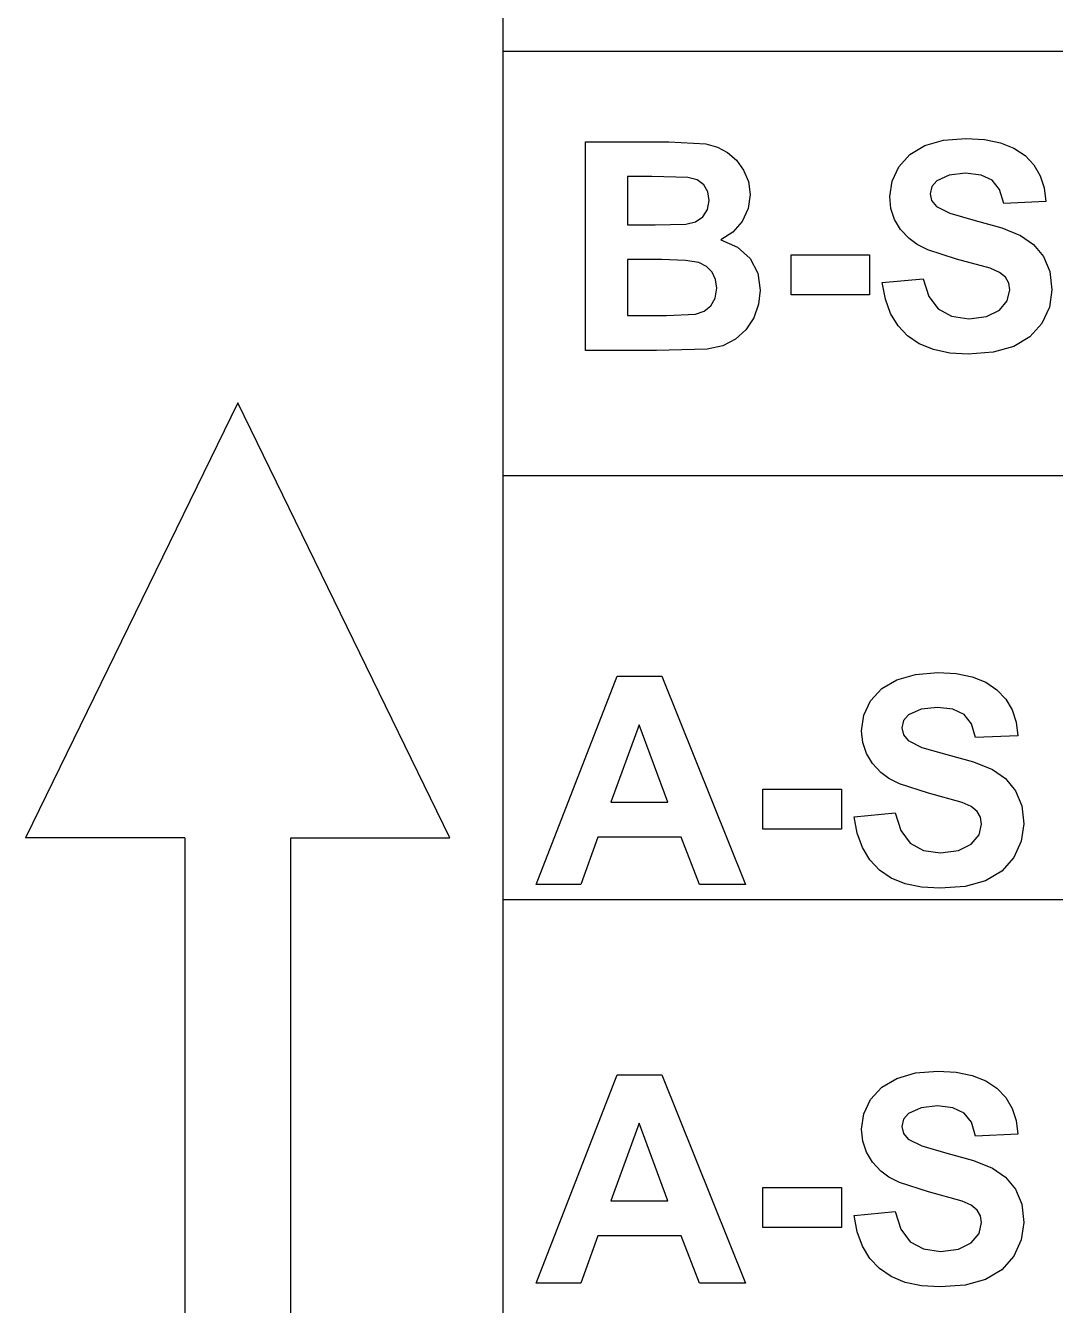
# Model space of a CAD drawing. Header units: metres. Extents: x 298 to 6408, y -126 to 1371.
# Drawn here: x 3878.3 to 4072.4, y 732.8 to 974.1 of the extents above; entities that cross this region are included whole.
import ezdxf

# ---------------------------------------------------------------- set-up
doc = ezdxf.new("R2010")
doc.units = ezdxf.units.M

msp = doc.modelspace()

# ---------------------------------------------------------------- linework, layer by layer
at = {"layer": 'A-Side-Brace'}
for p, q in [((4046.07, 851.76), (4050.27, 852.11)), ((4050.27, 852.11), (4053.75, 851.9)), ((3974.54, 812.11), (3989.86, 851.43)), ((3989.86, 851.43), (3998.25, 851.43)), ((3998.25, 851.43), (4014, 812.11)), ((4039.7, 849.06), (4042.53, 850.74)), ((4042.53, 850.74), (4046.07, 851.76)), ((4053.75, 851.9), (4056.76, 851.29)), ((4056.76, 851.29), (4059.32, 850.28)), ((4059.32, 850.28), (4061.42, 848.86)), ((4037.62, 846.75), (4039.7, 849.06)), ((4061.42, 848.86), (4063.07, 847.1)), ((4036.35, 844.04), (4037.62, 846.75)), ((4047.11, 845.18), (4044.77, 844.11)), ((4050.19, 845.53), (4047.11, 845.18)), ((4053.13, 845.2), (4050.19, 845.53)), ((4055.22, 844.2), (4053.13, 845.2)), ((4063.07, 847.1), (4064.27, 845.07)), ((4064.27, 845.07), (4065.03, 842.77)), ((4035.92, 841.13), (4036.35, 844.04)), ((4043.83, 843.04), (4043.51, 841.67)), ((4044.77, 844.11), (4043.83, 843.04)), ((4056.61, 842.45), (4055.22, 844.2)), ((4057.41, 839.84), (4056.61, 842.45)), ((4065.03, 842.77), (4065.35, 840.19)), ((3993.96, 842.26), (3988.65, 827.67)), ((3999.38, 827.67), (3993.96, 842.26)), ((4036.15, 838.89), (4035.92, 841.13)), ((4043.51, 841.67), (4043.81, 840.37)), ((4043.81, 840.37), (4044.69, 839.28)), ((4065.35, 840.19), (4057.41, 839.84)), ((4036.83, 836.82), (4036.15, 838.89)), ((4044.69, 839.28), (4047.27, 837.99)), ((4047.27, 837.99), (4051.99, 836.65)), ((4037.96, 834.93), (4036.83, 836.82)), ((4051.99, 836.65), (4057.03, 835.26)), ((4057.03, 835.26), (4060.56, 833.82)), ((4039.54, 833.22), (4037.96, 834.93)), ((4041.07, 832.11), (4039.54, 833.22)), ((4060.56, 833.82), (4063.04, 832.09)), ((4043.07, 831.09), (4041.07, 832.11)), ((4048.5, 829.33), (4043.07, 831.09)), ((4063.04, 832.09), (4064.91, 829.82)), ((4017.3, 822.59), (4017.3, 830.13)), ((4017.3, 830.13), (4032.11, 830.13)), ((4032.11, 830.13), (4032.11, 822.59)), ((4054.86, 827.61), (4048.5, 829.33)), ((4064.91, 829.82), (4066.09, 826.99)), ((3988.65, 827.67), (3999.38, 827.67)), ((4034.5, 824.9), (4042.23, 825.65)), ((4042.23, 825.65), (4043.28, 822.28)), ((4056.59, 826.82), (4054.86, 827.61)), ((4057.72, 825.91), (4056.59, 826.82)), ((4058.33, 824.82), (4057.72, 825.91)), ((4066.09, 826.99), (4066.48, 823.56)), ((4035.09, 821.8), (4034.5, 824.9)), ((4058.05, 821.5), (4058.54, 823.53)), ((4058.54, 823.53), (4058.33, 824.82)), ((4066.48, 823.56), (4066.01, 820.29)), ((3986.21, 821.04), (3982.96, 812.11)), ((4001.93, 821.04), (3986.21, 821.04)), ((4005.36, 812.11), (4001.93, 821.04)), ((4032.11, 822.59), (4017.3, 822.59)), ((4036.08, 819.09), (4035.09, 821.8)), ((4043.28, 822.28), (4045.06, 819.94)), ((4056.59, 819.74), (4058.05, 821.5)), ((4037.48, 816.78), (4036.08, 819.09)), ((4045.06, 819.94), (4047.56, 818.57)), ((4047.56, 818.57), (4050.81, 818.11)), ((4050.81, 818.11), (4054.17, 818.52)), ((4054.17, 818.52), (4056.59, 819.74)), ((4066.01, 820.29), (4064.6, 817.23)), ((4039.27, 814.86), (4037.48, 816.78)), ((4064.6, 817.23), (4062.33, 814.66)), ((4041.49, 813.35), (4039.27, 814.86)), ((4044.14, 812.27), (4041.49, 813.35)), ((4062.33, 814.66), (4059.29, 812.84)), ((3982.96, 812.11), (3974.54, 812.11)), ((4014, 812.11), (4005.36, 812.11)), ((4047.22, 811.62), (4044.14, 812.27)), ((4050.73, 811.41), (4047.22, 811.62)), ((4055.43, 811.77), (4050.73, 811.41)), ((4059.29, 812.84), (4055.43, 811.77)), ((3974.54, 736.94), (3989.86, 776.26)), ((3989.86, 776.26), (3998.25, 776.26)), ((3998.25, 776.26), (4014, 736.94)), ((4039.7, 773.89), (4042.53, 775.57)), ((4042.53, 775.57), (4046.07, 776.59)), ((4046.07, 776.59), (4050.27, 776.94)), ((4050.27, 776.94), (4053.75, 776.73)), ((4053.75, 776.73), (4056.76, 776.12)), ((4056.76, 776.12), (4059.32, 775.11)), ((4059.32, 775.11), (4061.42, 773.69)), ((4037.62, 771.58), (4039.7, 773.89)), ((4061.42, 773.69), (4063.07, 771.93)), ((4036.35, 768.87), (4037.62, 771.58)), ((4047.11, 770.01), (4044.77, 768.94)), ((4050.19, 770.36), (4047.11, 770.01)), ((4053.13, 770.03), (4050.19, 770.36)), ((4055.22, 769.03), (4053.13, 770.03)), ((4063.07, 771.93), (4064.27, 769.9)), ((4064.27, 769.9), (4065.03, 767.6)), ((4035.92, 765.96), (4036.35, 768.87)), ((4043.83, 767.87), (4043.51, 766.5)), ((4044.77, 768.94), (4043.83, 767.87)), ((4056.61, 767.28), (4055.22, 769.03)), ((4065.03, 767.6), (4065.35, 765.02)), ((3993.96, 767.09), (3988.65, 752.5)), ((3999.38, 752.5), (3993.96, 767.09)), ((4036.15, 763.72), (4035.92, 765.96)), ((4043.51, 766.5), (4043.81, 765.2)), ((4043.81, 765.2), (4044.69, 764.11)), ((4057.41, 764.67), (4056.61, 767.28)), ((4036.83, 761.65), (4036.15, 763.72)), ((4044.69, 764.11), (4047.27, 762.82)), ((4047.27, 762.82), (4051.99, 761.48)), ((4065.35, 765.02), (4057.41, 764.67)), ((4037.96, 759.76), (4036.83, 761.65)), ((4051.99, 761.48), (4057.03, 760.09)), ((4039.54, 758.05), (4037.96, 759.76)), ((4041.07, 756.94), (4039.54, 758.05)), ((4057.03, 760.09), (4060.56, 758.65)), ((4060.56, 758.65), (4063.04, 756.92)), ((4043.07, 755.92), (4041.07, 756.94)), ((4048.5, 754.16), (4043.07, 755.92)), ((4063.04, 756.92), (4064.91, 754.65)), ((4017.3, 747.42), (4017.3, 754.96)), ((4017.3, 754.96), (4032.11, 754.96)), ((4032.11, 754.96), (4032.11, 747.42)), ((4054.86, 752.44), (4048.5, 754.16)), ((4064.91, 754.65), (4066.09, 751.82)), ((3988.65, 752.5), (3999.38, 752.5)), ((4056.59, 751.65), (4054.86, 752.44)), ((4057.72, 750.74), (4056.59, 751.65)), ((4058.33, 749.65), (4057.72, 750.74)), ((4066.09, 751.82), (4066.48, 748.39)), ((4034.5, 749.73), (4042.23, 750.48)), ((4035.09, 746.63), (4034.5, 749.73)), ((4042.23, 750.48), (4043.28, 747.11)), ((4058.05, 746.33), (4058.54, 748.36)), ((4058.54, 748.36), (4058.33, 749.65)), ((4066.48, 748.39), (4066.01, 745.12)), ((3986.21, 745.87), (3982.96, 736.94)), ((4001.93, 745.87), (3986.21, 745.87)), ((4005.36, 736.94), (4001.93, 745.87)), ((4032.11, 747.42), (4017.3, 747.42)), ((4036.08, 743.92), (4035.09, 746.63)), ((4043.28, 747.11), (4045.06, 744.77)), ((4056.59, 744.57), (4058.05, 746.33)), ((4037.48, 741.61), (4036.08, 743.92)), ((4045.06, 744.77), (4047.56, 743.4)), ((4047.56, 743.4), (4050.81, 742.94)), ((4050.81, 742.94), (4054.17, 743.35)), ((4054.17, 743.35), (4056.59, 744.57)), ((4066.01, 745.12), (4064.6, 742.06)), ((4039.27, 739.69), (4037.48, 741.61)), ((4064.6, 742.06), (4062.33, 739.49)), ((4041.49, 738.18), (4039.27, 739.69)), ((4062.33, 739.49), (4059.29, 737.67)), ((3982.96, 736.94), (3974.54, 736.94)), ((4014, 736.94), (4005.36, 736.94)), ((4044.14, 737.1), (4041.49, 738.18)), ((4047.22, 736.45), (4044.14, 737.1)), ((4050.73, 736.24), (4047.22, 736.45)), ((4055.43, 736.6), (4050.73, 736.24)), ((4059.29, 737.67), (4055.43, 736.6))]:
    msp.add_line(p, q, dxfattribs=at)
at = {"layer": 'B-Shelf-Brace'}
for p, q in [((3983.87, 952.15), (3999.59, 952.15)), ((3983.87, 912.83), (3983.87, 952.15)), ((3999.59, 952.15), (4006.55, 951.77)), ((4006.55, 951.77), (4008.72, 951.17)), ((4008.72, 951.17), (4010.66, 950.14)), ((4045.01, 949.78), (4047.84, 951.46)), ((4047.84, 951.46), (4051.38, 952.48)), ((4051.38, 952.48), (4055.58, 952.83)), ((4055.58, 952.83), (4059.05, 952.62)), ((4059.05, 952.62), (4062.07, 952.01)), ((4062.07, 952.01), (4064.63, 951)), ((4064.63, 951), (4066.73, 949.58)), ((4010.66, 950.14), (4012.32, 948.7)), ((4012.32, 948.7), (4013.67, 946.86)), ((4042.93, 947.47), (4045.01, 949.78)), ((4066.73, 949.58), (4068.37, 947.82)), ((4013.67, 946.86), (4014.58, 944.68)), ((4041.65, 944.76), (4042.93, 947.47)), ((4055.5, 946.25), (4052.41, 945.9)), ((4058.43, 945.92), (4055.5, 946.25)), ((4068.37, 947.82), (4069.58, 945.79)), ((3991.81, 945.61), (3991.81, 936.51)), ((3996.37, 945.61), (3991.81, 945.61)), ((4003.16, 945.47), (3996.37, 945.61)), ((4004.9, 945.01), (4003.16, 945.47)), ((4006.15, 944.09), (4004.9, 945.01)), ((4006.9, 942.78), (4006.15, 944.09)), ((4014.58, 944.68), (4014.88, 942.26)), ((4041.23, 941.85), (4041.65, 944.76)), ((4049.13, 943.76), (4048.82, 942.39)), ((4050.08, 944.83), (4049.13, 943.76)), ((4052.41, 945.9), (4050.08, 944.83)), ((4060.53, 944.92), (4058.43, 945.92)), ((4061.91, 943.17), (4060.53, 944.92)), ((4069.58, 945.79), (4070.34, 943.49)), ((4007.15, 941.13), (4006.9, 942.78)), ((4014.88, 942.26), (4014.51, 939.61)), ((4041.45, 939.61), (4041.23, 941.85)), ((4048.82, 942.39), (4049.11, 941.09)), ((4062.71, 940.56), (4061.91, 943.17)), ((4070.34, 943.49), (4070.66, 940.91)), ((4005.99, 938.06), (4006.86, 939.41)), ((4006.86, 939.41), (4007.15, 941.13)), ((4014.51, 939.61), (4013.39, 937.18)), ((4042.13, 937.54), (4041.45, 939.61)), ((4049.11, 941.09), (4050, 940)), ((4050, 940), (4052.57, 938.71)), ((4070.66, 940.91), (4062.71, 940.56)), ((3991.81, 936.51), (3997.01, 936.51)), ((3997.01, 936.51), (4002.78, 936.65)), ((4002.78, 936.65), (4004.6, 937.12)), ((4004.6, 937.12), (4005.99, 938.06)), ((4013.39, 937.18), (4011.64, 935.17)), ((4043.26, 935.65), (4042.13, 937.54)), ((4052.57, 938.71), (4057.3, 937.37)), ((4057.3, 937.37), (4062.34, 935.98)), ((4011.64, 935.17), (4009.35, 933.72)), ((4044.85, 933.94), (4043.26, 935.65)), ((4062.34, 935.98), (4065.87, 934.54)), ((4065.87, 934.54), (4068.34, 932.81)), ((4009.35, 933.72), (4012.53, 932.31)), ((4012.53, 932.31), (4014.88, 930.16)), ((4046.37, 932.83), (4044.85, 933.94)), ((4048.38, 931.81), (4046.37, 932.83)), ((4053.81, 930.05), (4048.38, 931.81)), ((4068.34, 932.81), (4070.21, 930.54)), ((3991.81, 929.97), (3991.81, 919.45)), ((3998.22, 929.97), (3991.81, 929.97)), ((4002.69, 929.83), (3998.22, 929.97)), ((4005.26, 929.4), (4002.69, 929.83)), ((4006.7, 928.67), (4005.26, 929.4)), ((4014.88, 930.16), (4016.33, 927.41)), ((4022.61, 923.31), (4022.61, 930.85)), ((4022.61, 930.85), (4037.42, 930.85)), ((4037.42, 930.85), (4037.42, 923.31)), ((4060.17, 928.33), (4053.81, 930.05)), ((4070.21, 930.54), (4071.39, 927.71)), ((4007.75, 927.61), (4006.7, 928.67)), ((4008.39, 926.24), (4007.75, 927.61)), ((4016.33, 927.41), (4016.81, 924.23)), ((4061.9, 927.54), (4060.17, 928.33)), ((4063.02, 926.63), (4061.9, 927.54)), ((4071.39, 927.71), (4071.78, 924.28)), ((4008.33, 922.72), (4008.6, 924.6)), ((4008.6, 924.6), (4008.39, 926.24)), ((4039.8, 925.62), (4047.53, 926.37)), ((4040.39, 922.52), (4039.8, 925.62)), ((4047.53, 926.37), (4048.59, 923)), ((4063.64, 925.54), (4063.02, 926.63)), ((4063.84, 924.25), (4063.64, 925.54)), ((4007.49, 921.26), (4008.33, 922.72)), ((4016.81, 924.23), (4016.5, 921.58)), ((4037.42, 923.31), (4022.61, 923.31)), ((4041.39, 919.81), (4040.39, 922.52)), ((4048.59, 923), (4050.36, 920.66)), ((4061.9, 920.46), (4063.36, 922.22)), ((4063.36, 922.22), (4063.84, 924.25)), ((4071.78, 924.28), (4071.31, 921.01)), ((3999.16, 919.45), (4004.61, 919.69)), ((4004.61, 919.69), (4006.21, 920.25)), ((4006.21, 920.25), (4007.49, 921.26)), ((4016.5, 921.58), (4015.57, 919.01)), ((4042.78, 917.5), (4041.39, 919.81)), ((4050.36, 920.66), (4052.87, 919.29)), ((4059.48, 919.24), (4061.9, 920.46)), ((4071.31, 921.01), (4069.9, 917.95)), ((3991.81, 919.45), (3999.16, 919.45)), ((4015.57, 919.01), (4014.09, 916.73)), ((4044.58, 915.57), (4042.78, 917.5)), ((4052.87, 919.29), (4056.12, 918.83)), ((4056.12, 918.83), (4059.48, 919.24)), ((4069.9, 917.95), (4067.64, 915.38)), ((4012.16, 914.96), (4009.75, 913.73)), ((4014.09, 916.73), (4012.16, 914.96)), ((4046.79, 914.07), (4044.58, 915.57)), ((4067.64, 915.38), (4064.59, 913.56)), ((3997.26, 912.83), (3983.87, 912.83)), ((4006.83, 913.09), (3997.26, 912.83)), ((4009.75, 913.73), (4006.83, 913.09)), ((4049.44, 912.99), (4046.79, 914.07)), ((4052.52, 912.34), (4049.44, 912.99)), ((4056.03, 912.13), (4052.52, 912.34)), ((4060.74, 912.49), (4056.03, 912.13)), ((4064.59, 913.56), (4060.74, 912.49))]:
    msp.add_line(p, q, dxfattribs=at)
at = {"layer": 'Layer0'}
for p, q in [((3968.32, 969.27), (3968.32, 1049.27)), ((3968.32, 889.27), (3968.32, 969.27)), ((3968.32, 969.27), (5386.32, 969.27)), ((3918.32, 902.93), (3878.32, 820.9)), ((3958.32, 820.9), (3918.32, 902.93)), ((3968.32, 809.27), (3968.32, 889.27)), ((3968.32, 889.27), (4586.32, 889.27)), ((3908.32, 820.9), (3878.32, 820.9)), ((3908.32, 820.9), (3908.32, -4.73)), ((3928.32, 820.9), (3958.32, 820.9)), ((3928.32, -4.73), (3928.32, 820.9)), ((3968.32, 729.27), (3968.32, 809.27)), ((3968.32, 809.27), (4548.28, 809.27))]:
    msp.add_line(p, q, dxfattribs=at)

doc.saveas('drawing.dxf')
